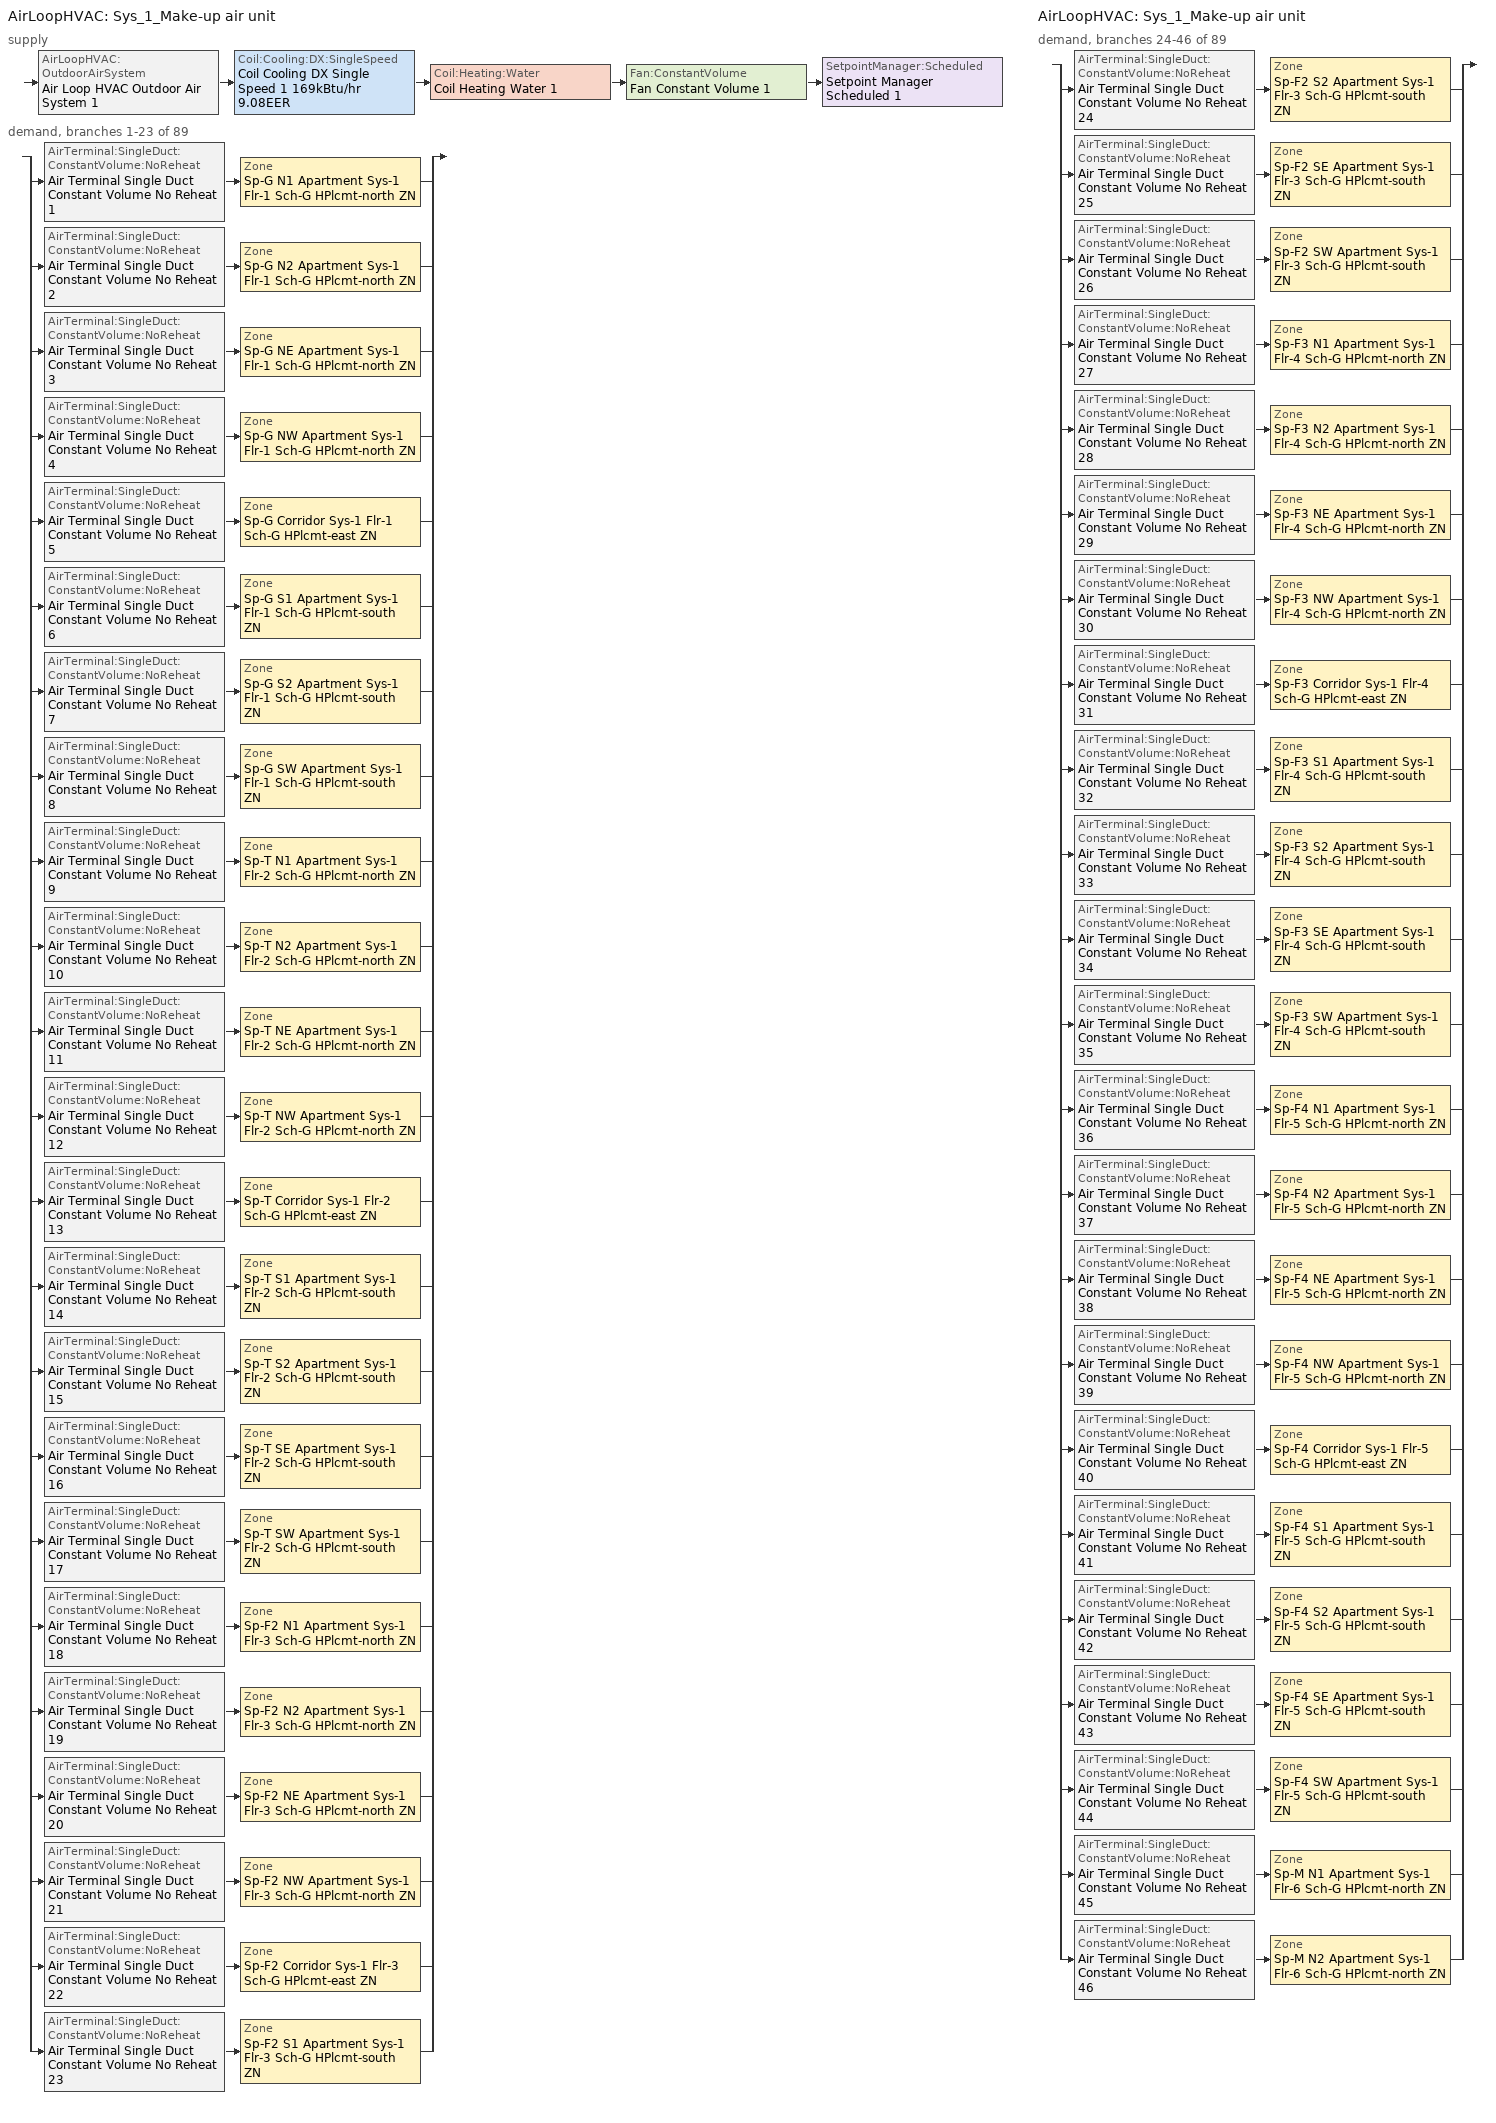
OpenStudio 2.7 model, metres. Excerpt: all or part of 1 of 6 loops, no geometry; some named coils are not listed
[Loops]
AirLoopHVAC 'Sys_1_Make-up air unit'
 supply: AirLoopHVAC:OutdoorAirSystem 'Air Loop HVAC Outdoor Air System 1' > Coil:Cooling:DX:SingleSpeed 'Coil Cooling DX Single Speed 1 169kBtu/hr 9.08EER' > Coil:Heating:Water 'Coil Heating Water 1' > Fan:ConstantVolume 'Fan Constant Volume 1' > SetpointManager:Scheduled 'Setpoint Manager Scheduled 1'
 demand, branches 1-23 of 89: split
  | AirTerminal:SingleDuct:ConstantVolume:NoReheat 'Air Terminal Single Duct Constant Volume No Reheat 1' > Zone 'Sp-G N1 Apartment Sys-1 Flr-1 Sch-G HPlcmt-north ZN'
  | AirTerminal:SingleDuct:ConstantVolume:NoReheat 'Air Terminal Single Duct Constant Volume No Reheat 2' > Zone 'Sp-G N2 Apartment Sys-1 Flr-1 Sch-G HPlcmt-north ZN'
  | AirTerminal:SingleDuct:ConstantVolume:NoReheat 'Air Terminal Single Duct Constant Volume No Reheat 3' > Zone 'Sp-G NE Apartment Sys-1 Flr-1 Sch-G HPlcmt-north ZN'
  | AirTerminal:SingleDuct:ConstantVolume:NoReheat 'Air Terminal Single Duct Constant Volume No Reheat 4' > Zone 'Sp-G NW Apartment Sys-1 Flr-1 Sch-G HPlcmt-north ZN'
  | AirTerminal:SingleDuct:ConstantVolume:NoReheat 'Air Terminal Single Duct Constant Volume No Reheat 5' > Zone 'Sp-G Corridor Sys-1 Flr-1 Sch-G HPlcmt-east ZN'
  | AirTerminal:SingleDuct:ConstantVolume:NoReheat 'Air Terminal Single Duct Constant Volume No Reheat 6' > Zone 'Sp-G S1 Apartment Sys-1 Flr-1 Sch-G HPlcmt-south ZN'
  | AirTerminal:SingleDuct:ConstantVolume:NoReheat 'Air Terminal Single Duct Constant Volume No Reheat 7' > Zone 'Sp-G S2 Apartment Sys-1 Flr-1 Sch-G HPlcmt-south ZN'
  | AirTerminal:SingleDuct:ConstantVolume:NoReheat 'Air Terminal Single Duct Constant Volume No Reheat 8' > Zone 'Sp-G SW Apartment Sys-1 Flr-1 Sch-G HPlcmt-south ZN'
  | AirTerminal:SingleDuct:ConstantVolume:NoReheat 'Air Terminal Single Duct Constant Volume No Reheat 9' > Zone 'Sp-T N1 Apartment Sys-1 Flr-2 Sch-G HPlcmt-north ZN'
  | AirTerminal:SingleDuct:ConstantVolume:NoReheat 'Air Terminal Single Duct Constant Volume No Reheat 10' > Zone 'Sp-T N2 Apartment Sys-1 Flr-2 Sch-G HPlcmt-north ZN'
  | AirTerminal:SingleDuct:ConstantVolume:NoReheat 'Air Terminal Single Duct Constant Volume No Reheat 11' > Zone 'Sp-T NE Apartment Sys-1 Flr-2 Sch-G HPlcmt-north ZN'
  | AirTerminal:SingleDuct:ConstantVolume:NoReheat 'Air Terminal Single Duct Constant Volume No Reheat 12' > Zone 'Sp-T NW Apartment Sys-1 Flr-2 Sch-G HPlcmt-north ZN'
  | AirTerminal:SingleDuct:ConstantVolume:NoReheat 'Air Terminal Single Duct Constant Volume No Reheat 13' > Zone 'Sp-T Corridor Sys-1 Flr-2 Sch-G HPlcmt-east ZN'
  | AirTerminal:SingleDuct:ConstantVolume:NoReheat 'Air Terminal Single Duct Constant Volume No Reheat 14' > Zone 'Sp-T S1 Apartment Sys-1 Flr-2 Sch-G HPlcmt-south ZN'
  | AirTerminal:SingleDuct:ConstantVolume:NoReheat 'Air Terminal Single Duct Constant Volume No Reheat 15' > Zone 'Sp-T S2 Apartment Sys-1 Flr-2 Sch-G HPlcmt-south ZN'
  | AirTerminal:SingleDuct:ConstantVolume:NoReheat 'Air Terminal Single Duct Constant Volume No Reheat 16' > Zone 'Sp-T SE Apartment Sys-1 Flr-2 Sch-G HPlcmt-south ZN'
  | AirTerminal:SingleDuct:ConstantVolume:NoReheat 'Air Terminal Single Duct Constant Volume No Reheat 17' > Zone 'Sp-T SW Apartment Sys-1 Flr-2 Sch-G HPlcmt-south ZN'
  | AirTerminal:SingleDuct:ConstantVolume:NoReheat 'Air Terminal Single Duct Constant Volume No Reheat 18' > Zone 'Sp-F2 N1 Apartment Sys-1 Flr-3 Sch-G HPlcmt-north ZN'
  | AirTerminal:SingleDuct:ConstantVolume:NoReheat 'Air Terminal Single Duct Constant Volume No Reheat 19' > Zone 'Sp-F2 N2 Apartment Sys-1 Flr-3 Sch-G HPlcmt-north ZN'
  | AirTerminal:SingleDuct:ConstantVolume:NoReheat 'Air Terminal Single Duct Constant Volume No Reheat 20' > Zone 'Sp-F2 NE Apartment Sys-1 Flr-3 Sch-G HPlcmt-north ZN'
  | AirTerminal:SingleDuct:ConstantVolume:NoReheat 'Air Terminal Single Duct Constant Volume No Reheat 21' > Zone 'Sp-F2 NW Apartment Sys-1 Flr-3 Sch-G HPlcmt-north ZN'
  | AirTerminal:SingleDuct:ConstantVolume:NoReheat 'Air Terminal Single Duct Constant Volume No Reheat 22' > Zone 'Sp-F2 Corridor Sys-1 Flr-3 Sch-G HPlcmt-east ZN'
  | AirTerminal:SingleDuct:ConstantVolume:NoReheat 'Air Terminal Single Duct Constant Volume No Reheat 23' > Zone 'Sp-F2 S1 Apartment Sys-1 Flr-3 Sch-G HPlcmt-south ZN'
AirLoopHVAC 'Sys_1_Make-up air unit'
 demand, branches 24-46 of 89: split
  | AirTerminal:SingleDuct:ConstantVolume:NoReheat 'Air Terminal Single Duct Constant Volume No Reheat 24' > Zone 'Sp-F2 S2 Apartment Sys-1 Flr-3 Sch-G HPlcmt-south ZN'
  | AirTerminal:SingleDuct:ConstantVolume:NoReheat 'Air Terminal Single Duct Constant Volume No Reheat 25' > Zone 'Sp-F2 SE Apartment Sys-1 Flr-3 Sch-G HPlcmt-south ZN'
  | AirTerminal:SingleDuct:ConstantVolume:NoReheat 'Air Terminal Single Duct Constant Volume No Reheat 26' > Zone 'Sp-F2 SW Apartment Sys-1 Flr-3 Sch-G HPlcmt-south ZN'
  | AirTerminal:SingleDuct:ConstantVolume:NoReheat 'Air Terminal Single Duct Constant Volume No Reheat 27' > Zone 'Sp-F3 N1 Apartment Sys-1 Flr-4 Sch-G HPlcmt-north ZN'
  | AirTerminal:SingleDuct:ConstantVolume:NoReheat 'Air Terminal Single Duct Constant Volume No Reheat 28' > Zone 'Sp-F3 N2 Apartment Sys-1 Flr-4 Sch-G HPlcmt-north ZN'
  | AirTerminal:SingleDuct:ConstantVolume:NoReheat 'Air Terminal Single Duct Constant Volume No Reheat 29' > Zone 'Sp-F3 NE Apartment Sys-1 Flr-4 Sch-G HPlcmt-north ZN'
  | AirTerminal:SingleDuct:ConstantVolume:NoReheat 'Air Terminal Single Duct Constant Volume No Reheat 30' > Zone 'Sp-F3 NW Apartment Sys-1 Flr-4 Sch-G HPlcmt-north ZN'
  | AirTerminal:SingleDuct:ConstantVolume:NoReheat 'Air Terminal Single Duct Constant Volume No Reheat 31' > Zone 'Sp-F3 Corridor Sys-1 Flr-4 Sch-G HPlcmt-east ZN'
  | AirTerminal:SingleDuct:ConstantVolume:NoReheat 'Air Terminal Single Duct Constant Volume No Reheat 32' > Zone 'Sp-F3 S1 Apartment Sys-1 Flr-4 Sch-G HPlcmt-south ZN'
  | AirTerminal:SingleDuct:ConstantVolume:NoReheat 'Air Terminal Single Duct Constant Volume No Reheat 33' > Zone 'Sp-F3 S2 Apartment Sys-1 Flr-4 Sch-G HPlcmt-south ZN'
  | AirTerminal:SingleDuct:ConstantVolume:NoReheat 'Air Terminal Single Duct Constant Volume No Reheat 34' > Zone 'Sp-F3 SE Apartment Sys-1 Flr-4 Sch-G HPlcmt-south ZN'
  | AirTerminal:SingleDuct:ConstantVolume:NoReheat 'Air Terminal Single Duct Constant Volume No Reheat 35' > Zone 'Sp-F3 SW Apartment Sys-1 Flr-4 Sch-G HPlcmt-south ZN'
  | AirTerminal:SingleDuct:ConstantVolume:NoReheat 'Air Terminal Single Duct Constant Volume No Reheat 36' > Zone 'Sp-F4 N1 Apartment Sys-1 Flr-5 Sch-G HPlcmt-north ZN'
  | AirTerminal:SingleDuct:ConstantVolume:NoReheat 'Air Terminal Single Duct Constant Volume No Reheat 37' > Zone 'Sp-F4 N2 Apartment Sys-1 Flr-5 Sch-G HPlcmt-north ZN'
  | AirTerminal:SingleDuct:ConstantVolume:NoReheat 'Air Terminal Single Duct Constant Volume No Reheat 38' > Zone 'Sp-F4 NE Apartment Sys-1 Flr-5 Sch-G HPlcmt-north ZN'
  | AirTerminal:SingleDuct:ConstantVolume:NoReheat 'Air Terminal Single Duct Constant Volume No Reheat 39' > Zone 'Sp-F4 NW Apartment Sys-1 Flr-5 Sch-G HPlcmt-north ZN'
  | AirTerminal:SingleDuct:ConstantVolume:NoReheat 'Air Terminal Single Duct Constant Volume No Reheat 40' > Zone 'Sp-F4 Corridor Sys-1 Flr-5 Sch-G HPlcmt-east ZN'
  | AirTerminal:SingleDuct:ConstantVolume:NoReheat 'Air Terminal Single Duct Constant Volume No Reheat 41' > Zone 'Sp-F4 S1 Apartment Sys-1 Flr-5 Sch-G HPlcmt-south ZN'
  | AirTerminal:SingleDuct:ConstantVolume:NoReheat 'Air Terminal Single Duct Constant Volume No Reheat 42' > Zone 'Sp-F4 S2 Apartment Sys-1 Flr-5 Sch-G HPlcmt-south ZN'
  | AirTerminal:SingleDuct:ConstantVolume:NoReheat 'Air Terminal Single Duct Constant Volume No Reheat 43' > Zone 'Sp-F4 SE Apartment Sys-1 Flr-5 Sch-G HPlcmt-south ZN'
  | AirTerminal:SingleDuct:ConstantVolume:NoReheat 'Air Terminal Single Duct Constant Volume No Reheat 44' > Zone 'Sp-F4 SW Apartment Sys-1 Flr-5 Sch-G HPlcmt-south ZN'
  | AirTerminal:SingleDuct:ConstantVolume:NoReheat 'Air Terminal Single Duct Constant Volume No Reheat 45' > Zone 'Sp-M N1 Apartment Sys-1 Flr-6 Sch-G HPlcmt-north ZN'
  | AirTerminal:SingleDuct:ConstantVolume:NoReheat 'Air Terminal Single Duct Constant Volume No Reheat 46' > Zone 'Sp-M N2 Apartment Sys-1 Flr-6 Sch-G HPlcmt-north ZN'
[Sizing:Zone] Zone Cooling Design Supply Air Temperature Input Method=SupplyAirTemperature; Zone Cooling Design Supply Air Temperature {C}=13; Zone Cooling Design Supply Air Temperature Difference {deltaC}=11.11; Zone Heating Design Supply Air Temperature Input Method=SupplyAirTemperature; Zone Heating Design Supply Air Temperature {C}=43; Zone Heating Design Supply Air Temperature Difference {deltaC}=11.11; Zone Cooling Design Supply Air Humidity Ratio {kg-H2O/kg-air}=0.0085; Zone Heating Design Supply Air Humidity Ratio {kg-H2O/kg-air}=0.008; Zone Heating Sizing Factor=1.3; Zone Cooling Sizing Factor=1.1; Cooling Design Air Flow Method=DesignDay; Heating Design Air Flow Method=DesignDay; Account for Dedicated Outdoor Air System=No; Dedicated Outdoor Air System Control Strategy=NeutralSupplyAir; Dedicated Outdoor Air Low Setpoint Temperature for Design {C}=autosize; Dedicated Outdoor Air High Setpoint Temperature for Design {C}=autosize
Sp-G N1 Apartment Sys-1 Flr-1 Sch-G HPlcmt-north ZN; Sp-G N2 Apartment Sys-1 Flr-1 Sch-G HPlcmt-north ZN; Sp-G NE Apartment Sys-1 Flr-1 Sch-G HPlcmt-north ZN; Sp-G NW Apartment Sys-1 Flr-1 Sch-G HPlcmt-north ZN; Sp-G Corridor Sys-1 Flr-1 Sch-G HPlcmt-east ZN; Sp-G S1 Apartment Sys-1 Flr-1 Sch-G HPlcmt-south ZN; Sp-G S2 Apartment Sys-1 Flr-1 Sch-G HPlcmt-south ZN; Sp-G SW Apartment Sys-1 Flr-1 Sch-G HPlcmt-south ZN; Sp-T N1 Apartment Sys-1 Flr-2 Sch-G HPlcmt-north ZN; Sp-T N2 Apartment Sys-1 Flr-2 Sch-G HPlcmt-north ZN; Sp-T NE Apartment Sys-1 Flr-2 Sch-G HPlcmt-north ZN; Sp-T NW Apartment Sys-1 Flr-2 Sch-G HPlcmt-north ZN; Sp-T Corridor Sys-1 Flr-2 Sch-G HPlcmt-east ZN; Sp-T S1 Apartment Sys-1 Flr-2 Sch-G HPlcmt-south ZN; Sp-T S2 Apartment Sys-1 Flr-2 Sch-G HPlcmt-south ZN; Sp-T SE Apartment Sys-1 Flr-2 Sch-G HPlcmt-south ZN; Sp-T SW Apartment Sys-1 Flr-2 Sch-G HPlcmt-south ZN; Sp-F2 N1 Apartment Sys-1 Flr-3 Sch-G HPlcmt-north ZN; Sp-F2 N2 Apartment Sys-1 Flr-3 Sch-G HPlcmt-north ZN; Sp-F2 NE Apartment Sys-1 Flr-3 Sch-G HPlcmt-north ZN; Sp-F2 NW Apartment Sys-1 Flr-3 Sch-G HPlcmt-north ZN; Sp-F2 Corridor Sys-1 Flr-3 Sch-G HPlcmt-east ZN; Sp-F2 S1 Apartment Sys-1 Flr-3 Sch-G HPlcmt-south ZN; Sp-F2 S2 Apartment Sys-1 Flr-3 Sch-G HPlcmt-south ZN; Sp-F2 SE Apartment Sys-1 Flr-3 Sch-G HPlcmt-south ZN; Sp-F2 SW Apartment Sys-1 Flr-3 Sch-G HPlcmt-south ZN; Sp-F3 N1 Apartment Sys-1 Flr-4 Sch-G HPlcmt-north ZN; Sp-F3 N2 Apartment Sys-1 Flr-4 Sch-G HPlcmt-north ZN; Sp-F3 NE Apartment Sys-1 Flr-4 Sch-G HPlcmt-north ZN; Sp-F3 NW Apartment Sys-1 Flr-4 Sch-G HPlcmt-north ZN; Sp-F3 Corridor Sys-1 Flr-4 Sch-G HPlcmt-east ZN; Sp-F3 S1 Apartment Sys-1 Flr-4 Sch-G HPlcmt-south ZN; Sp-F3 S2 Apartment Sys-1 Flr-4 Sch-G HPlcmt-south ZN; Sp-F3 SE Apartment Sys-1 Flr-4 Sch-G HPlcmt-south ZN; Sp-F3 SW Apartment Sys-1 Flr-4 Sch-G HPlcmt-south ZN; Sp-F4 N1 Apartment Sys-1 Flr-5 Sch-G HPlcmt-north ZN; Sp-F4 N2 Apartment Sys-1 Flr-5 Sch-G HPlcmt-north ZN; Sp-F4 NE Apartment Sys-1 Flr-5 Sch-G HPlcmt-north ZN; Sp-F4 NW Apartment Sys-1 Flr-5 Sch-G HPlcmt-north ZN; Sp-F4 Corridor Sys-1 Flr-5 Sch-G HPlcmt-east ZN; Sp-F4 S1 Apartment Sys-1 Flr-5 Sch-G HPlcmt-south ZN; Sp-F4 S2 Apartment Sys-1 Flr-5 Sch-G HPlcmt-south ZN; Sp-F4 SE Apartment Sys-1 Flr-5 Sch-G HPlcmt-south ZN; Sp-F4 SW Apartment Sys-1 Flr-5 Sch-G HPlcmt-south ZN; Sp-M N1 Apartment Sys-1 Flr-6 Sch-G HPlcmt-north ZN; Sp-M N2 Apartment Sys-1 Flr-6 Sch-G HPlcmt-north ZN
[Zone equipment]
Sp-G N1 Apartment Sys-1 Flr-1 Sch-G HPlcmt-north ZN: Sp-G N1 Apartment Sys-1 Flr-1 Sch-G HPlcmt-north ZN PTAC, Zone HVAC Baseboard Convective Water 1, Air Terminal Single Duct Constant Volume No Reheat 1
Sp-G N2 Apartment Sys-1 Flr-1 Sch-G HPlcmt-north ZN: Sp-G N2 Apartment Sys-1 Flr-1 Sch-G HPlcmt-north ZN PTAC, Zone HVAC Baseboard Convective Water 2, Air Terminal Single Duct Constant Volume No Reheat 2
Sp-G NE Apartment Sys-1 Flr-1 Sch-G HPlcmt-north ZN: Sp-G NE Apartment Sys-1 Flr-1 Sch-G HPlcmt-north ZN PTAC, Zone HVAC Baseboard Convective Water 3, Air Terminal Single Duct Constant Volume No Reheat 3
Sp-G NW Apartment Sys-1 Flr-1 Sch-G HPlcmt-north ZN: Sp-G NW Apartment Sys-1 Flr-1 Sch-G HPlcmt-north ZN PTAC, Zone HVAC Baseboard Convective Water 4, Air Terminal Single Duct Constant Volume No Reheat 4
Sp-G Corridor Sys-1 Flr-1 Sch-G HPlcmt-east ZN: Sp-G Corridor Sys-1 Flr-1 Sch-G HPlcmt-east ZN PTAC, Zone HVAC Baseboard Convective Water 5, Air Terminal Single Duct Constant Volume No Reheat 5
Sp-G S1 Apartment Sys-1 Flr-1 Sch-G HPlcmt-south ZN: Sp-G S1 Apartment Sys-1 Flr-1 Sch-G HPlcmt-south ZN PTAC, Zone HVAC Baseboard Convective Water 6, Air Terminal Single Duct Constant Volume No Reheat 6
Sp-G S2 Apartment Sys-1 Flr-1 Sch-G HPlcmt-south ZN: Sp-G S2 Apartment Sys-1 Flr-1 Sch-G HPlcmt-south ZN PTAC, Zone HVAC Baseboard Convective Water 7, Air Terminal Single Duct Constant Volume No Reheat 7
Sp-G SW Apartment Sys-1 Flr-1 Sch-G HPlcmt-south ZN: Sp-G SW Apartment Sys-1 Flr-1 Sch-G HPlcmt-south ZN PTAC, Zone HVAC Baseboard Convective Water 8, Air Terminal Single Duct Constant Volume No Reheat 8
Sp-T N1 Apartment Sys-1 Flr-2 Sch-G HPlcmt-north ZN: Sp-T N1 Apartment Sys-1 Flr-2 Sch-G HPlcmt-north ZN PTAC, Zone HVAC Baseboard Convective Water 9, Air Terminal Single Duct Constant Volume No Reheat 9
Sp-T N2 Apartment Sys-1 Flr-2 Sch-G HPlcmt-north ZN: Sp-T N2 Apartment Sys-1 Flr-2 Sch-G HPlcmt-north ZN PTAC, Zone HVAC Baseboard Convective Water 10, Air Terminal Single Duct Constant Volume No Reheat 10
Sp-T NE Apartment Sys-1 Flr-2 Sch-G HPlcmt-north ZN: Sp-T NE Apartment Sys-1 Flr-2 Sch-G HPlcmt-north ZN PTAC, Zone HVAC Baseboard Convective Water 11, Air Terminal Single Duct Constant Volume No Reheat 11
Sp-T NW Apartment Sys-1 Flr-2 Sch-G HPlcmt-north ZN: Sp-T NW Apartment Sys-1 Flr-2 Sch-G HPlcmt-north ZN PTAC, Zone HVAC Baseboard Convective Water 12, Air Terminal Single Duct Constant Volume No Reheat 12
Sp-T Corridor Sys-1 Flr-2 Sch-G HPlcmt-east ZN: Sp-T Corridor Sys-1 Flr-2 Sch-G HPlcmt-east ZN PTAC, Zone HVAC Baseboard Convective Water 13, Air Terminal Single Duct Constant Volume No Reheat 13
Sp-T S1 Apartment Sys-1 Flr-2 Sch-G HPlcmt-south ZN: Sp-T S1 Apartment Sys-1 Flr-2 Sch-G HPlcmt-south ZN PTAC, Zone HVAC Baseboard Convective Water 14, Air Terminal Single Duct Constant Volume No Reheat 14
Sp-T S2 Apartment Sys-1 Flr-2 Sch-G HPlcmt-south ZN: Sp-T S2 Apartment Sys-1 Flr-2 Sch-G HPlcmt-south ZN PTAC, Zone HVAC Baseboard Convective Water 15, Air Terminal Single Duct Constant Volume No Reheat 15
Sp-T SE Apartment Sys-1 Flr-2 Sch-G HPlcmt-south ZN: Sp-T SE Apartment Sys-1 Flr-2 Sch-G HPlcmt-south ZN PTAC, Zone HVAC Baseboard Convective Water 16, Air Terminal Single Duct Constant Volume No Reheat 16
Sp-T SW Apartment Sys-1 Flr-2 Sch-G HPlcmt-south ZN: Sp-T SW Apartment Sys-1 Flr-2 Sch-G HPlcmt-south ZN PTAC, Zone HVAC Baseboard Convective Water 17, Air Terminal Single Duct Constant Volume No Reheat 17
Sp-F2 N1 Apartment Sys-1 Flr-3 Sch-G HPlcmt-north ZN: Sp-F2 N1 Apartment Sys-1 Flr-3 Sch-G HPlcmt-north ZN PTAC, Zone HVAC Baseboard Convective Water 18, Air Terminal Single Duct Constant Volume No Reheat 18
Sp-F2 N2 Apartment Sys-1 Flr-3 Sch-G HPlcmt-north ZN: Sp-F2 N2 Apartment Sys-1 Flr-3 Sch-G HPlcmt-north ZN PTAC, Zone HVAC Baseboard Convective Water 19, Air Terminal Single Duct Constant Volume No Reheat 19
Sp-F2 NE Apartment Sys-1 Flr-3 Sch-G HPlcmt-north ZN: Sp-F2 NE Apartment Sys-1 Flr-3 Sch-G HPlcmt-north ZN PTAC, Zone HVAC Baseboard Convective Water 20, Air Terminal Single Duct Constant Volume No Reheat 20
Sp-F2 NW Apartment Sys-1 Flr-3 Sch-G HPlcmt-north ZN: Sp-F2 NW Apartment Sys-1 Flr-3 Sch-G HPlcmt-north ZN PTAC, Zone HVAC Baseboard Convective Water 21, Air Terminal Single Duct Constant Volume No Reheat 21
Sp-F2 Corridor Sys-1 Flr-3 Sch-G HPlcmt-east ZN: Sp-F2 Corridor Sys-1 Flr-3 Sch-G HPlcmt-east ZN PTAC, Zone HVAC Baseboard Convective Water 22, Air Terminal Single Duct Constant Volume No Reheat 22
Sp-F2 S1 Apartment Sys-1 Flr-3 Sch-G HPlcmt-south ZN: Sp-F2 S1 Apartment Sys-1 Flr-3 Sch-G HPlcmt-south ZN PTAC, Zone HVAC Baseboard Convective Water 23, Air Terminal Single Duct Constant Volume No Reheat 23
Sp-F2 S2 Apartment Sys-1 Flr-3 Sch-G HPlcmt-south ZN: Sp-F2 S2 Apartment Sys-1 Flr-3 Sch-G HPlcmt-south ZN PTAC, Zone HVAC Baseboard Convective Water 24, Air Terminal Single Duct Constant Volume No Reheat 24
Sp-F2 SE Apartment Sys-1 Flr-3 Sch-G HPlcmt-south ZN: Sp-F2 SE Apartment Sys-1 Flr-3 Sch-G HPlcmt-south ZN PTAC, Zone HVAC Baseboard Convective Water 25, Air Terminal Single Duct Constant Volume No Reheat 25
Sp-F2 SW Apartment Sys-1 Flr-3 Sch-G HPlcmt-south ZN: Sp-F2 SW Apartment Sys-1 Flr-3 Sch-G HPlcmt-south ZN PTAC, Zone HVAC Baseboard Convective Water 26, Air Terminal Single Duct Constant Volume No Reheat 26
Sp-F3 N1 Apartment Sys-1 Flr-4 Sch-G HPlcmt-north ZN: Sp-F3 N1 Apartment Sys-1 Flr-4 Sch-G HPlcmt-north ZN PTAC, Zone HVAC Baseboard Convective Water 27, Air Terminal Single Duct Constant Volume No Reheat 27
Sp-F3 N2 Apartment Sys-1 Flr-4 Sch-G HPlcmt-north ZN: Sp-F3 N2 Apartment Sys-1 Flr-4 Sch-G HPlcmt-north ZN PTAC, Zone HVAC Baseboard Convective Water 28, Air Terminal Single Duct Constant Volume No Reheat 28
Sp-F3 NE Apartment Sys-1 Flr-4 Sch-G HPlcmt-north ZN: Sp-F3 NE Apartment Sys-1 Flr-4 Sch-G HPlcmt-north ZN PTAC, Zone HVAC Baseboard Convective Water 29, Air Terminal Single Duct Constant Volume No Reheat 29
Sp-F3 NW Apartment Sys-1 Flr-4 Sch-G HPlcmt-north ZN: Sp-F3 NW Apartment Sys-1 Flr-4 Sch-G HPlcmt-north ZN PTAC, Zone HVAC Baseboard Convective Water 30, Air Terminal Single Duct Constant Volume No Reheat 30
Sp-F3 Corridor Sys-1 Flr-4 Sch-G HPlcmt-east ZN: Sp-F3 Corridor Sys-1 Flr-4 Sch-G HPlcmt-east ZN PTAC, Zone HVAC Baseboard Convective Water 31, Air Terminal Single Duct Constant Volume No Reheat 31
Sp-F3 S1 Apartment Sys-1 Flr-4 Sch-G HPlcmt-south ZN: Sp-F3 S1 Apartment Sys-1 Flr-4 Sch-G HPlcmt-south ZN PTAC, Zone HVAC Baseboard Convective Water 32, Air Terminal Single Duct Constant Volume No Reheat 32
Sp-F3 S2 Apartment Sys-1 Flr-4 Sch-G HPlcmt-south ZN: Sp-F3 S2 Apartment Sys-1 Flr-4 Sch-G HPlcmt-south ZN PTAC, Zone HVAC Baseboard Convective Water 33, Air Terminal Single Duct Constant Volume No Reheat 33
Sp-F3 SE Apartment Sys-1 Flr-4 Sch-G HPlcmt-south ZN: Sp-F3 SE Apartment Sys-1 Flr-4 Sch-G HPlcmt-south ZN PTAC, Zone HVAC Baseboard Convective Water 34, Air Terminal Single Duct Constant Volume No Reheat 34
Sp-F3 SW Apartment Sys-1 Flr-4 Sch-G HPlcmt-south ZN: Sp-F3 SW Apartment Sys-1 Flr-4 Sch-G HPlcmt-south ZN PTAC, Zone HVAC Baseboard Convective Water 35, Air Terminal Single Duct Constant Volume No Reheat 35
Sp-F4 N1 Apartment Sys-1 Flr-5 Sch-G HPlcmt-north ZN: Sp-F4 N1 Apartment Sys-1 Flr-5 Sch-G HPlcmt-north ZN PTAC, Zone HVAC Baseboard Convective Water 36, Air Terminal Single Duct Constant Volume No Reheat 36
Sp-F4 N2 Apartment Sys-1 Flr-5 Sch-G HPlcmt-north ZN: Sp-F4 N2 Apartment Sys-1 Flr-5 Sch-G HPlcmt-north ZN PTAC, Zone HVAC Baseboard Convective Water 37, Air Terminal Single Duct Constant Volume No Reheat 37
Sp-F4 NE Apartment Sys-1 Flr-5 Sch-G HPlcmt-north ZN: Sp-F4 NE Apartment Sys-1 Flr-5 Sch-G HPlcmt-north ZN PTAC, Zone HVAC Baseboard Convective Water 38, Air Terminal Single Duct Constant Volume No Reheat 38
Sp-F4 NW Apartment Sys-1 Flr-5 Sch-G HPlcmt-north ZN: Sp-F4 NW Apartment Sys-1 Flr-5 Sch-G HPlcmt-north ZN PTAC, Zone HVAC Baseboard Convective Water 39, Air Terminal Single Duct Constant Volume No Reheat 39
Sp-F4 Corridor Sys-1 Flr-5 Sch-G HPlcmt-east ZN: Sp-F4 Corridor Sys-1 Flr-5 Sch-G HPlcmt-east ZN PTAC, Zone HVAC Baseboard Convective Water 40, Air Terminal Single Duct Constant Volume No Reheat 40
Sp-F4 S1 Apartment Sys-1 Flr-5 Sch-G HPlcmt-south ZN: Sp-F4 S1 Apartment Sys-1 Flr-5 Sch-G HPlcmt-south ZN PTAC, Zone HVAC Baseboard Convective Water 41, Air Terminal Single Duct Constant Volume No Reheat 41
Sp-F4 S2 Apartment Sys-1 Flr-5 Sch-G HPlcmt-south ZN: Sp-F4 S2 Apartment Sys-1 Flr-5 Sch-G HPlcmt-south ZN PTAC, Zone HVAC Baseboard Convective Water 42, Air Terminal Single Duct Constant Volume No Reheat 42
Sp-F4 SE Apartment Sys-1 Flr-5 Sch-G HPlcmt-south ZN: Sp-F4 SE Apartment Sys-1 Flr-5 Sch-G HPlcmt-south ZN PTAC, Zone HVAC Baseboard Convective Water 43, Air Terminal Single Duct Constant Volume No Reheat 43
Sp-F4 SW Apartment Sys-1 Flr-5 Sch-G HPlcmt-south ZN: Sp-F4 SW Apartment Sys-1 Flr-5 Sch-G HPlcmt-south ZN PTAC, Zone HVAC Baseboard Convective Water 44, Air Terminal Single Duct Constant Volume No Reheat 44
Sp-M N1 Apartment Sys-1 Flr-6 Sch-G HPlcmt-north ZN: Sp-M N1 Apartment Sys-1 Flr-6 Sch-G HPlcmt-north ZN PTAC, Zone HVAC Baseboard Convective Water 45, Air Terminal Single Duct Constant Volume No Reheat 45
Sp-M N2 Apartment Sys-1 Flr-6 Sch-G HPlcmt-north ZN: Sp-M N2 Apartment Sys-1 Flr-6 Sch-G HPlcmt-north ZN PTAC, Zone HVAC Baseboard Convective Water 46, Air Terminal Single Duct Constant Volume No Reheat 46
[AirLoopHVAC]
Sys_1_Make-up air unit: Availability Schedule=Sys_1_Make-up air unit Occ Sch; Design Supply Air Flow Rate {m3/s}=AutoSize
[Sizing:System]
Sys_1_Make-up air unit: Type of Load to Size On=VentilationRequirement; Design Outdoor Air Flow Rate {m3/s}=Autosize; Central Heating Maximum System Air Flow Ratio=1; Preheat Design Temperature {C}=7; Preheat Design Humidity Ratio {kg-H2O/kg-Air}=0.008; Precool Design Temperature {C}=13; Precool Design Humidity Ratio {kg-H2O/kg-Air}=0.008; Central Cooling Design Supply Air Temperature {C}=13; Central Heating Design Supply Air Temperature {C}=43; Sizing Option=NonCoincident; 100% Outdoor Air in Cooling=Yes; 100% Outdoor Air in Heating=Yes; Central Cooling Design Supply Air Humidity Ratio {kg-H2O/kg-Air}=0.0085; Central Heating Design Supply Air Humidity Ratio {kg-H2O/kg-Air}=0.008; Cooling Design Air Flow Method=DesignDay; Cooling Design Air Flow Rate {m3/s}=0; Heating Design Air Flow Method=DesignDay; Heating Design Air Flow Rate {m3/s}=0; System Outdoor Air Method=ZoneSum; Zone Maximum Outdoor Air Fraction=1; Cooling Supply Air Flow Rate Per Floor Area {m3/s-m2}=0.00996765; Cooling Fraction of Autosized Cooling Supply Air Flow Rate=1; Cooling Supply Air Flow Rate Per Unit Cooling Capacity {m3/s-W}=3.94755e-05; Heating Supply Air Flow Rate Per Floor Area {m3/s-m2}=0.00996765; Heating Fraction of Autosized Heating Supply Air Flow Rate=1; Heating Fraction of Autosized Cooling Supply Air Flow Rate=1; Heating Supply Air Flow Rate Per Unit Heating Capacity {m3/s-W}=3.15882e-05; Cooling Design Capacity Method=CoolingDesignCapacity; Cooling Design Capacity {W}=autosize; Cooling Design Capacity Per Floor Area {W/m2}=234.7; Fraction of Autosized Cooling Design Capacity=1; Heating Design Capacity Method=HeatingDesignCapacity; Heating Design Capacity {W}=autosize; Heating Design Capacity Per Floor Area {W/m2}=157; Fraction of Autosized Heating Design Capacity=1; Central Cooling Capacity Control Method=OnOff
[Fan:ConstantVolume] Availability Schedule=Always On Discrete; Fan Total Efficiency=0.39975; Pressure Rise {Pa}=640; Maximum Flow Rate {m3/s}=AutoSize; Motor Efficiency=0.615
Fan Constant Volume 1; Fan Constant Volume 2; Fan Constant Volume 3; Fan Constant Volume 4; Fan Constant Volume 5; Fan Constant Volume 6; Fan Constant Volume 7; Fan Constant Volume 8; Fan Constant Volume 9; Fan Constant Volume 10; Fan Constant Volume 11; Fan Constant Volume 12; Fan Constant Volume 13; Fan Constant Volume 14; Fan Constant Volume 15; Fan Constant Volume 16; Fan Constant Volume 17; Fan Constant Volume 18; Fan Constant Volume 19; Fan Constant Volume 20; Fan Constant Volume 21; Fan Constant Volume 22; Fan Constant Volume 23; Fan Constant Volume 24; Fan Constant Volume 25; Fan Constant Volume 26; Fan Constant Volume 27; Fan Constant Volume 28; Fan Constant Volume 29; Fan Constant Volume 30; Fan Constant Volume 31; Fan Constant Volume 32; Fan Constant Volume 33; Fan Constant Volume 34; Fan Constant Volume 35; Fan Constant Volume 36; Fan Constant Volume 37; Fan Constant Volume 38; Fan Constant Volume 39; Fan Constant Volume 40; Fan Constant Volume 41; Fan Constant Volume 42; Fan Constant Volume 43; Fan Constant Volume 44; Fan Constant Volume 45; Fan Constant Volume 46; Fan Constant Volume 47
[Coil:Cooling:DX:SingleSpeed] Availability Schedule=Always On Discrete; Rated Total Cooling Capacity {W}=autosize; Rated Sensible Heat Ratio=autosize; Rated Air Flow Rate {m3/s}=autosize; Rated Evaporator Fan Power Per Volume Flow Rate {W/(m3/s)}=773.3; Total Cooling Capacity Function of Temperature Curve=DXCOOL-NECB2011-REF-CAPFT; Total Cooling Capacity Function of Flow Fraction Curve=DXCOOL-NECB2011-REF-CAPFFLOW; Energy Input Ratio Function of Temperature Curve=DXCOOL-NECB2011-REF-COOLEIRFT; Energy Input Ratio Function of Flow Fraction Curve=DXCOOL-NECB2011-REF-COOLEIRFFLOW; Part Load Fraction Correlation Curve=DXCOOL-NECB2011-REF-COOLPLFFPLR; Condenser Type=AirCooled; Evaporative Condenser Effectiveness=0; Evaporative Condenser Air Flow Rate {m3/s}=Autosize; Evaporative Condenser Pump Rated Power Consumption {W}=Autosize; Crankcase Heater Capacity {W}=0; Maximum Outdoor Dry-Bulb Temperature for Crankcase Heater Operation {C}=0; Basin Heater Capacity {W/K}=0; Basin Heater Setpoint Temperature {C}=10
Name | Rated COP {W/W}
Coil Cooling DX Single Speed 1 169kBtu/hr 9.08EER | 3.15956
Coil Cooling DX Single Speed 2 6kBtu/hr 11.0EER; Coil Cooling DX Single Speed 3 6kBtu/hr 11.0EER; Coil Cooling DX Single Speed 19 7kBtu/hr 11.0EER; Coil Cooling DX Single Speed 20 7kBtu/hr 11.0EER; Coil Cooling DX Single Speed 29 7kBtu/hr 11.0EER; Coil Cooling DX Single Speed 38 7kBtu/hr 11.0EER; Coil Cooling DX Single Speed 47 7kBtu/hr 11.0EER | 3.80183
Coil Cooling DX Single Speed 4 13kBtu/hr 9.8EER | 3.38381
Coil Cooling DX Single Speed 5 14kBtu/hr 9.5EER | 3.3018
Coil Cooling DX Single Speed 6 7kBtu/hr 11.0EER | 3.78287
Coil Cooling DX Single Speed 7 11kBtu/hr 10.2EER | 3.54191
Coil Cooling DX Single Speed 8 11kBtu/hr 10.2EER | 3.52287
Coil Cooling DX Single Speed 9 16kBtu/hr 9.3EER; Coil Cooling DX Single Speed 12 17kBtu/hr 9.3EER; Coil Cooling DX Single Speed 13 19kBtu/hr 9.3EER; Coil Cooling DX Single Speed 15 18kBtu/hr 9.3EER; Coil Cooling DX Single Speed 16 18kBtu/hr 9.3EER; Coil Cooling DX Single Speed 17 21kBtu/hr 9.3EER; Coil Cooling DX Single Speed 18 22kBtu/hr 9.3EER; Coil Cooling DX Single Speed 27 16kBtu/hr 9.3EER; Coil Cooling DX Single Speed 36 16kBtu/hr 9.3EER; Coil Cooling DX Single Speed 45 16kBtu/hr 9.3EER | 3.23448
Coil Cooling DX Single Speed 10 10kBtu/hr 10.3EER | 3.57973
Coil Cooling DX Single Speed 11 10kBtu/hr 10.3EER | 3.57389
Coil Cooling DX Single Speed 14 13kBtu/hr 9.7EER | 3.3676
Coil Cooling DX Single Speed 21 12kBtu/hr 9.9EER | 3.44122
Coil Cooling DX Single Speed 22 14kBtu/hr 9.5EER | 3.30936
Coil Cooling DX Single Speed 23 8kBtu/hr 10.8EER | 3.72634
Coil Cooling DX Single Speed 24 10kBtu/hr 10.3EER | 3.57844
Coil Cooling DX Single Speed 25 10kBtu/hr 10.3EER | 3.56707
Coil Cooling DX Single Speed 26 15kBtu/hr 9.4EER | 3.25546
Coil Cooling DX Single Speed 28 7kBtu/hr 11.0EER | 3.79679
Coil Cooling DX Single Speed 30 12kBtu/hr 9.9EER | 3.43319
Coil Cooling DX Single Speed 31 14kBtu/hr 9.5EER | 3.30415
Coil Cooling DX Single Speed 32 8kBtu/hr 10.8EER | 3.72184
Coil Cooling DX Single Speed 33 10kBtu/hr 10.3EER | 3.57036
Coil Cooling DX Single Speed 34 10kBtu/hr 10.3EER | 3.56116
Coil Cooling DX Single Speed 35 14kBtu/hr 9.4EER | 3.27721
Coil Cooling DX Single Speed 37 7kBtu/hr 11.0EER | 3.79543
Coil Cooling DX Single Speed 39 12kBtu/hr 9.9EER | 3.43247
Coil Cooling DX Single Speed 40 14kBtu/hr 9.5EER | 3.3027
Coil Cooling DX Single Speed 41 8kBtu/hr 10.8EER | 3.72111
Coil Cooling DX Single Speed 42 10kBtu/hr 10.3EER | 3.56783
Coil Cooling DX Single Speed 43 10kBtu/hr 10.3EER | 3.55907
Coil Cooling DX Single Speed 44 14kBtu/hr 9.4EER | 3.27845
Coil Cooling DX Single Speed 46 7kBtu/hr 11.0EER | 3.79541
[Controller:OutdoorAir]
Controller Outdoor Air 1: Minimum Outdoor Air Flow Rate {m3/s}=autosize; Maximum Outdoor Air Flow Rate {m3/s}=Autosize; Economizer Control Type=DifferentialEnthalpy; Economizer Control Action Type=ModulateFlow; Lockout Type=NoLockout; Minimum Limit Type=FixedMinimum; Minimum Outdoor Air Schedule=Sys_1_Make-up air unit Occ Sch; Controller Mechanical Ventilation=Controller Mechanical Ventilation 1; High Humidity Control=No; Heat Recovery Bypass Control Type=BypassWhenWithinEconomizerLimits
[Controller:MechanicalVentilation]
Controller Mechanical Ventilation 1: Availability Schedule=Always On Discrete; System Outdoor Air Method=ZoneSum
[AirLoopHVAC:OutdoorAirSystem]
Air Loop HVAC Outdoor Air System 1: Controller=Controller Outdoor Air 1
[SetpointManager:Scheduled]
Setpoint Manager Scheduled 1: Control Variable=Temperature; Schedule=Makeup-Air Unit Supply Air Temp
[Coil:Heating:Electric] Availability Schedule=ON_OFF_ALWAYS_OFF
Coil Heating Electric 1; Coil Heating Electric 2; Coil Heating Electric 3; Coil Heating Electric 4; Coil Heating Electric 5; Coil Heating Electric 6; Coil Heating Electric 7; Coil Heating Electric 8; Coil Heating Electric 9; Coil Heating Electric 10; Coil Heating Electric 11; Coil Heating Electric 12; Coil Heating Electric 13; Coil Heating Electric 14; Coil Heating Electric 15; Coil Heating Electric 16; Coil Heating Electric 17; Coil Heating Electric 18; Coil Heating Electric 19; Coil Heating Electric 20; Coil Heating Electric 21; Coil Heating Electric 22; Coil Heating Electric 23; Coil Heating Electric 24; Coil Heating Electric 25; Coil Heating Electric 26; Coil Heating Electric 27; Coil Heating Electric 28; Coil Heating Electric 29; Coil Heating Electric 30; Coil Heating Electric 31; Coil Heating Electric 32; Coil Heating Electric 33; Coil Heating Electric 34; Coil Heating Electric 35; Coil Heating Electric 36; Coil Heating Electric 37; Coil Heating Electric 38; Coil Heating Electric 39; Coil Heating Electric 40; Coil Heating Electric 41; Coil Heating Electric 42; Coil Heating Electric 43; Coil Heating Electric 44; Coil Heating Electric 45; Coil Heating Electric 46
[ZoneHVAC:PackagedTerminalAirConditioner] Availability Schedule=Always On Discrete; Supply Air Flow Rate During Cooling Operation {m3/s}=Autosize; Supply Air Flow Rate During Heating Operation {m3/s}=Autosize; Supply Air Flow Rate When No Cooling or Heating is Needed {m3/s}=Autosize; Outdoor Air Flow Rate During Cooling Operation {m3/s}=1e-005; Outdoor Air Flow Rate During Heating Operation {m3/s}=1e-005; Outdoor Air Flow Rate When No Cooling or Heating is Needed {m3/s}=1e-005; Fan Placement=DrawThrough
Name | Supply Air Fan | Heating Coil | Cooling Coil
Sp-G N1 Apartment Sys-1 Flr-1 Sch-G HPlcmt-north ZN PTAC | Fan Constant Volume 2 | Coil Heating Electric 1 | Coil Cooling DX Single Speed 2 6kBtu/hr 11.0EER
Sp-G N2 Apartment Sys-1 Flr-1 Sch-G HPlcmt-north ZN PTAC | Fan Constant Volume 3 | Coil Heating Electric 2 | Coil Cooling DX Single Speed 3 6kBtu/hr 11.0EER
Sp-G NE Apartment Sys-1 Flr-1 Sch-G HPlcmt-north ZN PTAC | Fan Constant Volume 4 | Coil Heating Electric 3 | Coil Cooling DX Single Speed 4 13kBtu/hr 9.8EER
Sp-G NW Apartment Sys-1 Flr-1 Sch-G HPlcmt-north ZN PTAC | Fan Constant Volume 5 | Coil Heating Electric 4 | Coil Cooling DX Single Speed 5 14kBtu/hr 9.5EER
Sp-G Corridor Sys-1 Flr-1 Sch-G HPlcmt-east ZN PTAC | Fan Constant Volume 6 | Coil Heating Electric 5 | Coil Cooling DX Single Speed 6 7kBtu/hr 11.0EER
Sp-G S1 Apartment Sys-1 Flr-1 Sch-G HPlcmt-south ZN PTAC | Fan Constant Volume 7 | Coil Heating Electric 6 | Coil Cooling DX Single Speed 7 11kBtu/hr 10.2EER
Sp-G S2 Apartment Sys-1 Flr-1 Sch-G HPlcmt-south ZN PTAC | Fan Constant Volume 8 | Coil Heating Electric 7 | Coil Cooling DX Single Speed 8 11kBtu/hr 10.2EER
Sp-G SW Apartment Sys-1 Flr-1 Sch-G HPlcmt-south ZN PTAC | Fan Constant Volume 9 | Coil Heating Electric 8 | Coil Cooling DX Single Speed 9 16kBtu/hr 9.3EER
Sp-T N1 Apartment Sys-1 Flr-2 Sch-G HPlcmt-north ZN PTAC | Fan Constant Volume 10 | Coil Heating Electric 9 | Coil Cooling DX Single Speed 10 10kBtu/hr 10.3EER
Sp-T N2 Apartment Sys-1 Flr-2 Sch-G HPlcmt-north ZN PTAC | Fan Constant Volume 11 | Coil Heating Electric 10 | Coil Cooling DX Single Speed 11 10kBtu/hr 10.3EER
Sp-T NE Apartment Sys-1 Flr-2 Sch-G HPlcmt-north ZN PTAC | Fan Constant Volume 12 | Coil Heating Electric 11 | Coil Cooling DX Single Speed 12 17kBtu/hr 9.3EER
Sp-T NW Apartment Sys-1 Flr-2 Sch-G HPlcmt-north ZN PTAC | Fan Constant Volume 13 | Coil Heating Electric 12 | Coil Cooling DX Single Speed 13 19kBtu/hr 9.3EER
Sp-T Corridor Sys-1 Flr-2 Sch-G HPlcmt-east ZN PTAC | Fan Constant Volume 14 | Coil Heating Electric 13 | Coil Cooling DX Single Speed 14 13kBtu/hr 9.7EER
Sp-T S1 Apartment Sys-1 Flr-2 Sch-G HPlcmt-south ZN PTAC | Fan Constant Volume 15 | Coil Heating Electric 14 | Coil Cooling DX Single Speed 15 18kBtu/hr 9.3EER
Sp-T S2 Apartment Sys-1 Flr-2 Sch-G HPlcmt-south ZN PTAC | Fan Constant Volume 16 | Coil Heating Electric 15 | Coil Cooling DX Single Speed 16 18kBtu/hr 9.3EER
Sp-T SE Apartment Sys-1 Flr-2 Sch-G HPlcmt-south ZN PTAC | Fan Constant Volume 17 | Coil Heating Electric 16 | Coil Cooling DX Single Speed 17 21kBtu/hr 9.3EER
Sp-T SW Apartment Sys-1 Flr-2 Sch-G HPlcmt-south ZN PTAC | Fan Constant Volume 18 | Coil Heating Electric 17 | Coil Cooling DX Single Speed 18 22kBtu/hr 9.3EER
Sp-F2 N1 Apartment Sys-1 Flr-3 Sch-G HPlcmt-north ZN PTAC | Fan Constant Volume 19 | Coil Heating Electric 18 | Coil Cooling DX Single Speed 19 7kBtu/hr 11.0EER
Sp-F2 N2 Apartment Sys-1 Flr-3 Sch-G HPlcmt-north ZN PTAC | Fan Constant Volume 20 | Coil Heating Electric 19 | Coil Cooling DX Single Speed 20 7kBtu/hr 11.0EER
Sp-F2 NE Apartment Sys-1 Flr-3 Sch-G HPlcmt-north ZN PTAC | Fan Constant Volume 21 | Coil Heating Electric 20 | Coil Cooling DX Single Speed 21 12kBtu/hr 9.9EER
Sp-F2 NW Apartment Sys-1 Flr-3 Sch-G HPlcmt-north ZN PTAC | Fan Constant Volume 22 | Coil Heating Electric 21 | Coil Cooling DX Single Speed 22 14kBtu/hr 9.5EER
Sp-F2 Corridor Sys-1 Flr-3 Sch-G HPlcmt-east ZN PTAC | Fan Constant Volume 23 | Coil Heating Electric 22 | Coil Cooling DX Single Speed 23 8kBtu/hr 10.8EER
Sp-F2 S1 Apartment Sys-1 Flr-3 Sch-G HPlcmt-south ZN PTAC | Fan Constant Volume 24 | Coil Heating Electric 23 | Coil Cooling DX Single Speed 24 10kBtu/hr 10.3EER
Sp-F2 S2 Apartment Sys-1 Flr-3 Sch-G HPlcmt-south ZN PTAC | Fan Constant Volume 25 | Coil Heating Electric 24 | Coil Cooling DX Single Speed 25 10kBtu/hr 10.3EER
Sp-F2 SE Apartment Sys-1 Flr-3 Sch-G HPlcmt-south ZN PTAC | Fan Constant Volume 26 | Coil Heating Electric 25 | Coil Cooling DX Single Speed 26 15kBtu/hr 9.4EER
Sp-F2 SW Apartment Sys-1 Flr-3 Sch-G HPlcmt-south ZN PTAC | Fan Constant Volume 27 | Coil Heating Electric 26 | Coil Cooling DX Single Speed 27 16kBtu/hr 9.3EER
Sp-F3 N1 Apartment Sys-1 Flr-4 Sch-G HPlcmt-north ZN PTAC | Fan Constant Volume 28 | Coil Heating Electric 27 | Coil Cooling DX Single Speed 28 7kBtu/hr 11.0EER
Sp-F3 N2 Apartment Sys-1 Flr-4 Sch-G HPlcmt-north ZN PTAC | Fan Constant Volume 29 | Coil Heating Electric 28 | Coil Cooling DX Single Speed 29 7kBtu/hr 11.0EER
Sp-F3 NE Apartment Sys-1 Flr-4 Sch-G HPlcmt-north ZN PTAC | Fan Constant Volume 30 | Coil Heating Electric 29 | Coil Cooling DX Single Speed 30 12kBtu/hr 9.9EER
Sp-F3 NW Apartment Sys-1 Flr-4 Sch-G HPlcmt-north ZN PTAC | Fan Constant Volume 31 | Coil Heating Electric 30 | Coil Cooling DX Single Speed 31 14kBtu/hr 9.5EER
Sp-F3 Corridor Sys-1 Flr-4 Sch-G HPlcmt-east ZN PTAC | Fan Constant Volume 32 | Coil Heating Electric 31 | Coil Cooling DX Single Speed 32 8kBtu/hr 10.8EER
Sp-F3 S1 Apartment Sys-1 Flr-4 Sch-G HPlcmt-south ZN PTAC | Fan Constant Volume 33 | Coil Heating Electric 32 | Coil Cooling DX Single Speed 33 10kBtu/hr 10.3EER
Sp-F3 S2 Apartment Sys-1 Flr-4 Sch-G HPlcmt-south ZN PTAC | Fan Constant Volume 34 | Coil Heating Electric 33 | Coil Cooling DX Single Speed 34 10kBtu/hr 10.3EER
Sp-F3 SE Apartment Sys-1 Flr-4 Sch-G HPlcmt-south ZN PTAC | Fan Constant Volume 35 | Coil Heating Electric 34 | Coil Cooling DX Single Speed 35 14kBtu/hr 9.4EER
Sp-F3 SW Apartment Sys-1 Flr-4 Sch-G HPlcmt-south ZN PTAC | Fan Constant Volume 36 | Coil Heating Electric 35 | Coil Cooling DX Single Speed 36 16kBtu/hr 9.3EER
Sp-F4 N1 Apartment Sys-1 Flr-5 Sch-G HPlcmt-north ZN PTAC | Fan Constant Volume 37 | Coil Heating Electric 36 | Coil Cooling DX Single Speed 37 7kBtu/hr 11.0EER
Sp-F4 N2 Apartment Sys-1 Flr-5 Sch-G HPlcmt-north ZN PTAC | Fan Constant Volume 38 | Coil Heating Electric 37 | Coil Cooling DX Single Speed 38 7kBtu/hr 11.0EER
Sp-F4 NE Apartment Sys-1 Flr-5 Sch-G HPlcmt-north ZN PTAC | Fan Constant Volume 39 | Coil Heating Electric 38 | Coil Cooling DX Single Speed 39 12kBtu/hr 9.9EER
Sp-F4 NW Apartment Sys-1 Flr-5 Sch-G HPlcmt-north ZN PTAC | Fan Constant Volume 40 | Coil Heating Electric 39 | Coil Cooling DX Single Speed 40 14kBtu/hr 9.5EER
Sp-F4 Corridor Sys-1 Flr-5 Sch-G HPlcmt-east ZN PTAC | Fan Constant Volume 41 | Coil Heating Electric 40 | Coil Cooling DX Single Speed 41 8kBtu/hr 10.8EER
Sp-F4 S1 Apartment Sys-1 Flr-5 Sch-G HPlcmt-south ZN PTAC | Fan Constant Volume 42 | Coil Heating Electric 41 | Coil Cooling DX Single Speed 42 10kBtu/hr 10.3EER
Sp-F4 S2 Apartment Sys-1 Flr-5 Sch-G HPlcmt-south ZN PTAC | Fan Constant Volume 43 | Coil Heating Electric 42 | Coil Cooling DX Single Speed 43 10kBtu/hr 10.3EER
Sp-F4 SE Apartment Sys-1 Flr-5 Sch-G HPlcmt-south ZN PTAC | Fan Constant Volume 44 | Coil Heating Electric 43 | Coil Cooling DX Single Speed 44 14kBtu/hr 9.4EER
Sp-F4 SW Apartment Sys-1 Flr-5 Sch-G HPlcmt-south ZN PTAC | Fan Constant Volume 45 | Coil Heating Electric 44 | Coil Cooling DX Single Speed 45 16kBtu/hr 9.3EER
Sp-M N1 Apartment Sys-1 Flr-6 Sch-G HPlcmt-north ZN PTAC | Fan Constant Volume 46 | Coil Heating Electric 45 | Coil Cooling DX Single Speed 46 7kBtu/hr 11.0EER
Sp-M N2 Apartment Sys-1 Flr-6 Sch-G HPlcmt-north ZN PTAC | Fan Constant Volume 47 | Coil Heating Electric 46 | Coil Cooling DX Single Speed 47 7kBtu/hr 11.0EER
[AirTerminal:SingleDuct:ConstantVolume:NoReheat] Availability Schedule=Always On Discrete; Maximum Air Flow Rate {m3/s}=AutoSize
Air Terminal Single Duct Constant Volume No Reheat 1; Air Terminal Single Duct Constant Volume No Reheat 2; Air Terminal Single Duct Constant Volume No Reheat 3; Air Terminal Single Duct Constant Volume No Reheat 4; Air Terminal Single Duct Constant Volume No Reheat 5; Air Terminal Single Duct Constant Volume No Reheat 6; Air Terminal Single Duct Constant Volume No Reheat 7; Air Terminal Single Duct Constant Volume No Reheat 8; Air Terminal Single Duct Constant Volume No Reheat 9; Air Terminal Single Duct Constant Volume No Reheat 10; Air Terminal Single Duct Constant Volume No Reheat 11; Air Terminal Single Duct Constant Volume No Reheat 12; Air Terminal Single Duct Constant Volume No Reheat 13; Air Terminal Single Duct Constant Volume No Reheat 14; Air Terminal Single Duct Constant Volume No Reheat 15; Air Terminal Single Duct Constant Volume No Reheat 16; Air Terminal Single Duct Constant Volume No Reheat 17; Air Terminal Single Duct Constant Volume No Reheat 18; Air Terminal Single Duct Constant Volume No Reheat 19; Air Terminal Single Duct Constant Volume No Reheat 20; Air Terminal Single Duct Constant Volume No Reheat 21; Air Terminal Single Duct Constant Volume No Reheat 22; Air Terminal Single Duct Constant Volume No Reheat 23; Air Terminal Single Duct Constant Volume No Reheat 24; Air Terminal Single Duct Constant Volume No Reheat 25; Air Terminal Single Duct Constant Volume No Reheat 26; Air Terminal Single Duct Constant Volume No Reheat 27; Air Terminal Single Duct Constant Volume No Reheat 28; Air Terminal Single Duct Constant Volume No Reheat 29; Air Terminal Single Duct Constant Volume No Reheat 30; Air Terminal Single Duct Constant Volume No Reheat 31; Air Terminal Single Duct Constant Volume No Reheat 32; Air Terminal Single Duct Constant Volume No Reheat 33; Air Terminal Single Duct Constant Volume No Reheat 34; Air Terminal Single Duct Constant Volume No Reheat 35; Air Terminal Single Duct Constant Volume No Reheat 36; Air Terminal Single Duct Constant Volume No Reheat 37; Air Terminal Single Duct Constant Volume No Reheat 38; Air Terminal Single Duct Constant Volume No Reheat 39; Air Terminal Single Duct Constant Volume No Reheat 40; Air Terminal Single Duct Constant Volume No Reheat 41; Air Terminal Single Duct Constant Volume No Reheat 42; Air Terminal Single Duct Constant Volume No Reheat 43; Air Terminal Single Duct Constant Volume No Reheat 44; Air Terminal Single Duct Constant Volume No Reheat 45; Air Terminal Single Duct Constant Volume No Reheat 46
[Schedule:Ruleset]
Name | Default Day Schedule | Summer Design Day Schedule | Winter Design Day Schedule
ON_OFF_ALWAYS_OFF | Schedule Day 3
Makeup-Air Unit Supply Air Temp | Makeup Air Unit Supply Air Temp Default
Sys_1_Make-up air unit Occ Sch | Sys_1_Make-up air unit Occ Sch Default | Sys_1_Make-up air unit Occ Sch Summer Design Day | Sys_1_Make-up air unit Occ Sch Winter Design Day
[Schedule:Day]
Schedule Day 3; wkdON_OFF_ALWAYS_OFF 1; satON_OFF_ALWAYS_OFF 1; sunON_OFF_ALWAYS_OFF 1: 1, 0, 0, 2, 0, 0, 3, 0, 0, 4, 0, 0, 5, 0, 0, 6, 0, 0, 7, 0, 0, 8, 0, 0, 9, 0, 0, 10, 0, 0, 11, 0, 0, 12, 0, 0, 13, 0, 0, 14, 0, 0, 15, 0, 0, 16, 0, 0, 17, 0, 0, 18, 0, 0, 19, 0, 0, 20, 0, 0, 21, 0, 0, 22, 0, 0, 23, 0, 0, 24, 0, 0
Makeup Air Unit Supply Air Temp Default: 24, 0, 20
Sys_1_Make-up air unit Occ Sch Default; Sys_1_Make-up air unit Occ Sch Winter Design Day; Sys_1_Make-up air unit Occ Sch Summer Design Day: 24, 0, 1
[Schedule:Rule] Schedule Ruleset=ON_OFF_ALWAYS_OFF; Date Specification Type=DateRange; Start Month=1; Start Day=1; End Month=12; End Day=31
Name | Rule Order | Day Schedule | Apply Sunday | Apply Monday | Apply Tuesday | Apply Wednesday | Apply Thursday | Apply Friday | Apply Saturday
wkdON_OFF_ALWAYS_OFF rule | 2 | wkdON_OFF_ALWAYS_OFF 1 | No | Yes | Yes | Yes | Yes | Yes | No
satON_OFF_ALWAYS_OFFrule | 1 | satON_OFF_ALWAYS_OFF 1 | No | No | No | No | No | No | Yes
sunON_OFF_ALWAYS_OFFrule | 0 | sunON_OFF_ALWAYS_OFF 1 | Yes | No | No | No | No | No | No
[Schedule:Constant]
Always On Discrete: Value=1
[Curve:Biquadratic] Minimum Value of x=13; Maximum Value of x=24; Minimum Value of y=24; Maximum Value of y=46
Name | Coefficient1 Constant | Coefficient2 x | Coefficient3 x**2 | Coefficient4 y | Coefficient5 y**2 | Coefficient6 x*y
DXCOOL-NECB2011-REF-CAPFT | 0.867905 | 0.0142459 | 0.00055436 | -0.0075575 | 3.3e-005 | -0.0001918
DXCOOL-NECB2011-REF-COOLEIRFT | 0.116936 | 0.0284933 | -0.0004112 | 0.0214108 | 0.00016103 | -0.0006791
[Curve:Quadratic] Coefficient1 Constant=1; Coefficient2 x=0; Coefficient3 x**2=0; Minimum Value of x=0; Maximum Value of x=1
DXCOOL-NECB2011-REF-CAPFFLOW; DXCOOL-NECB2011-REF-COOLEIRFFLOW
[Curve:Cubic]
DXCOOL-NECB2011-REF-COOLPLFFPLR: Coefficient1 Constant=0.0277; Coefficient2 x=4.9151; Coefficient3 x**2=-8.184; Coefficient4 x**3=4.2702; Minimum Value of x=0.7; Maximum Value of x=1
